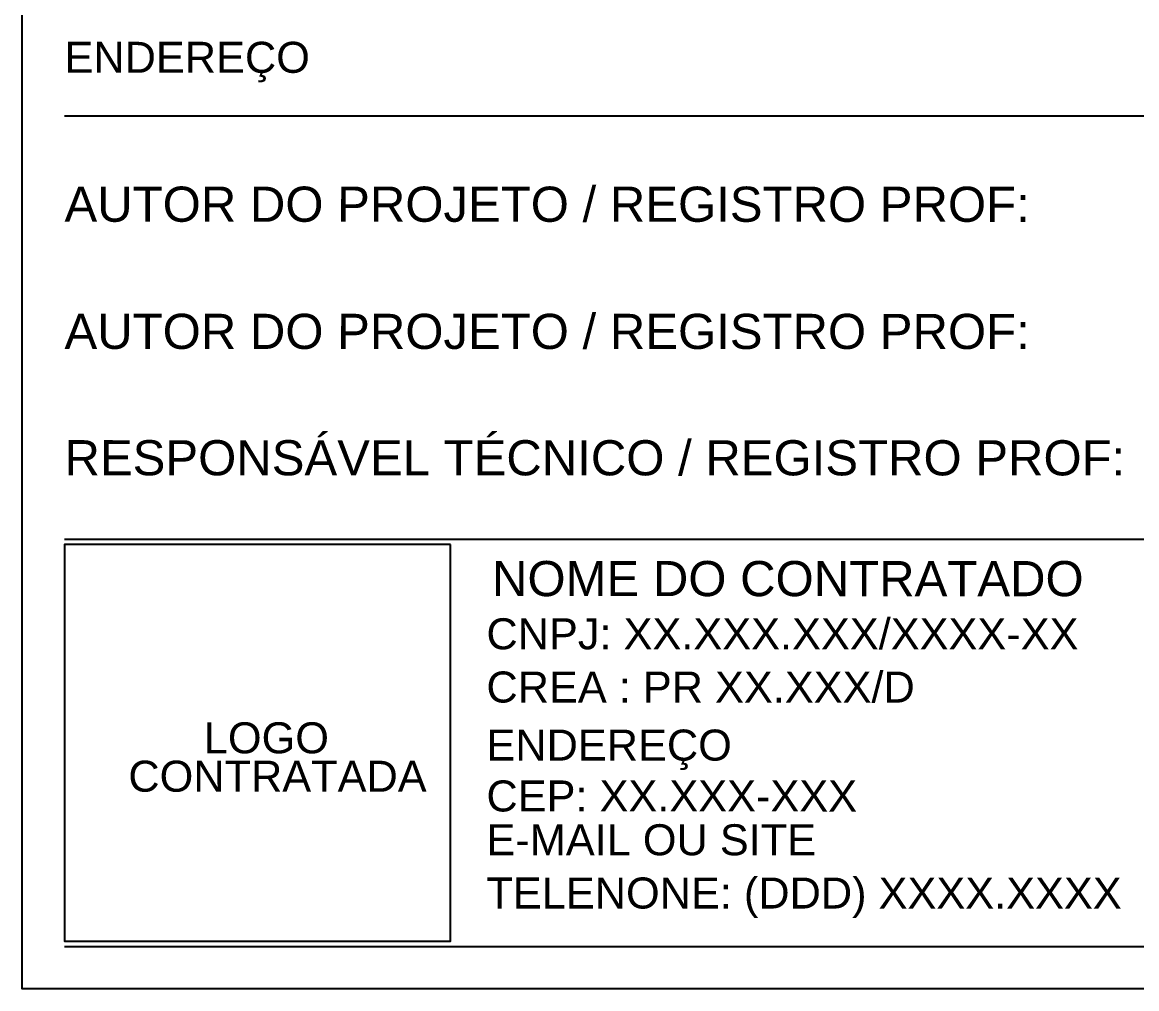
# Model space of a CAD drawing. Header units: millimetres. Extents: x 0 to 687901, y 0 to 346525.
# Drawn here: x 7829.9 to 7962, y 11994.2 to 12108.7 of the extents above; entities that cross this region are included whole.
import ezdxf
from ezdxf.enums import TextEntityAlignment as Align

# ---------------------------------------------------------------- set-up
doc = ezdxf.new("R2010")
doc.units = ezdxf.units.MM
doc.layers.add('ARQ_Texto', color=7, linetype='Continuous')
doc.styles.add('ARIAL', font='arial.ttf')

msp = doc.modelspace()

# ---------------------------------------------------------------- linework, layer by layer
at = {"layer": 'ARQ_Texto'}
for p, q in [((7834.88, 12097.65), (8263.07, 12097.65)), ((7834.88, 12047.46), (8183.74, 12047.46)), ((7834.88, 11999.18), (8183.74, 11999.18))]:
    msp.add_line(p, q, dxfattribs=at)
for points in [[(8267.38, 11994.18), (7829.88, 11994.18), (7829.88, 12216.73), (8267.38, 12216.73)], [(7880.64, 12046.84), (7834.88, 12046.84), (7834.88, 11999.81), (7880.63, 11999.81)]]:
    msp.add_lwpolyline(points, close=True, dxfattribs=at)

# ---------------------------------------------------------------- texts
at = {"layer": 'ARQ_Texto', "style": 'ARIAL'}
for s, p in [('ENDEREÇO', (7834.88, 12104.57)), ('LOGO ', (7851.4, 12023.92)), ('CONTRATADA', (7842.45, 12019.37))]:
    msp.add_text(s, height=3.675, rotation=359.9947, dxfattribs=at).set_placement(p, align=Align.MIDDLE_LEFT)
for s, height, p in [('AUTOR DO PROJETO / REGISTRO PROF:  ', 4.165, (7834.88, 12085.08)), ('AUTOR DO PROJETO / REGISTRO PROF:', 4.165, (7834.88, 12070.01)), ('RESPONSÁVEL TÉCNICO / REGISTRO PROF:', 4.165, (7834.88, 12055.03)), ('NOME DO CONTRATADO', 4.165, (7885.56, 12040.71)), ('CNPJ: XX.XXX.XXX/XXXX-XX', 3.675, (7884.9, 12034.41)), ('CREA : PR XX.XXX/D', 3.675, (7884.9, 12028.1)), ('ENDEREÇO', 3.675, (7884.9, 12021.22)), ('CEP: XX.XXX-XXX', 3.675, (7884.9, 12015.19)), ('E-MAIL OU SITE', 3.675, (7884.9, 12010)), ('TELENONE: (DDD) XXXX.XXXX', 3.675, (7884.9, 12003.69))]:
    msp.add_text(s, height=height, rotation=359.9947, dxfattribs=at).set_placement(p)

doc.saveas('drawing.dxf')
